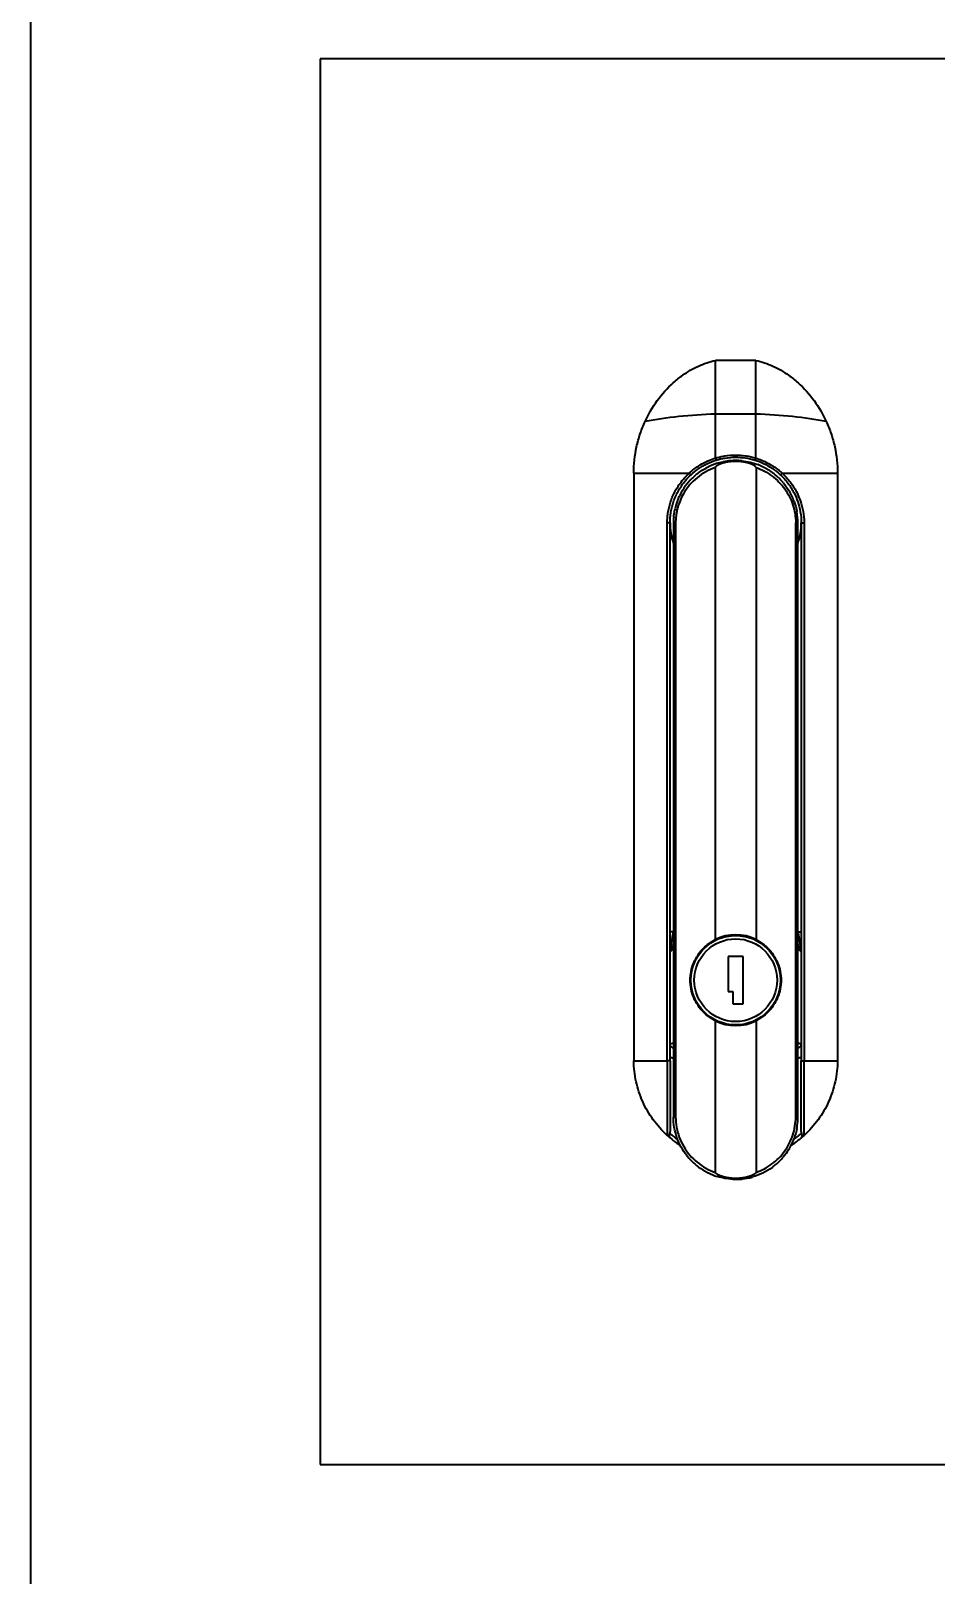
# Model space of a CAD drawing. Header units: millimetres. Extents: x 0 to 2970, y 0 to 2100.
# Drawn here: x 1453.8 to 1588.4, y 832.1 to 1061.7 of the extents above; entities that cross this region are included whole.
import ezdxf

# ---------------------------------------------------------------- set-up
doc = ezdxf.new("R2010")
doc.units = ezdxf.units.MM
doc.header["$LTSCALE"] = 5
doc.layers.add('가시적인 것(ISO)', color=3, linetype='Continuous', lineweight=40)
doc.layers.add('가시적인 좁은 것(ISO)', color=3, linetype='Continuous', lineweight=35)

msp = doc.modelspace()

# ---------------------------------------------------------------- linework, layer by layer
at = {"layer": '가시적인 것(ISO)'}
for p, q in [((1453.832438048248, 600.5233483708242), (1453.83243804825, 1240.523348370824)), ((1806.832438048247, 1057.523348370824), (1496.832438048249, 1057.523348370824)), ((1496.832438048249, 1057.523348370824), (1496.832438048249, 848.5233483708242)), ((1561.582438048248, 1012.674336254356), (1555.582438048248, 1012.674336255227)), ((1555.582438048248, 1004.691941405468), (1555.582438048248, 1012.67433625523)), ((1561.582438048248, 1004.691941405467), (1561.582438048248, 1012.67433625436)), ((1555.582438048166, 998.1433118528722), (1555.582438048166, 1004.691941405471)), ((1561.582438051332, 998.1433152516372), (1561.582438051332, 1004.691941405342)), ((1555.559449787891, 996.7562912274825), (1555.559449787883, 926.5585817530368)), ((1561.605411093556, 996.7561481021896), (1561.605426308614, 926.5585817530368)), ((1543.444966714818, 995.8880570518377), (1543.444966714818, 908.534141154237)), ((1573.719909380552, 995.8880570518374), (1573.719909381678, 908.5341411542367)), ((1548.832438048244, 908.5264347792433), (1548.832438048248, 988.5233483700154)), ((1549.332438048249, 988.5233483691644), (1549.332438048247, 900.1733483898427)), ((1567.832430179198, 900.1731042989231), (1567.832425890213, 988.5234679110877)), ((1568.332438048248, 988.5233483704509), (1568.33243804825, 908.5278299183624)), ((1557.482438048248, 924.0233483708269), (1557.482438048248, 918.8233483708268)), ((1559.682438048248, 924.0233483708269), (1557.482438048248, 924.0233483708269)), ((1559.682438048248, 917.0233483708267), (1559.682438048248, 924.0233483708269)), ((1557.482438048248, 918.8233483708268), (1558.182438048248, 918.8233483708268)), ((1558.182438048248, 918.8233483708268), (1558.182438048248, 917.0233483708267)), ((1558.182438048248, 917.0233483708267), (1559.682438048248, 917.0233483708267)), ((1555.559449787883, 914.4881149886168), (1555.559303503983, 891.9404586102106)), ((1561.605426308614, 914.4881149886269), (1561.60535679571, 891.9406257400099)), ((1548.832438048248, 908.5264347885229), (1548.832438048248, 898.0155170705139)), ((1568.332438048248, 898.0155170705139), (1568.332438048248, 908.5278299153501)), ((1496.832438048249, 848.523348370824), (1806.832438048246, 848.5233483708236))]:
    msp.add_line(p, q, dxfattribs=at)
msp.add_circle((1558.582438048248, 920.5233483708267), 6.64999999999999, dxfattribs=at)
for centre, radius, start, end in [((1558.582438048248, 920.744805756897), 10.57330449849986, 151.0266079414466, 156.6742725577161), ((1558.582438048248, 920.5233483708267), 6.750000000000002, 63.39416714695048, 116.6058328530394), ((1558.582438048247, 920.7448057568962), 10.57330449850142, 23.32572744415356, 28.97339214397069), ((1549.332438048248, 924.733409962547), 0.5000000001324341, 158.6507803798216, 180), ((1567.832438048248, 924.7334099638168), 0.5000000000000285, 0, 23.32572744446702), ((1558.582438048248, 920.5233483708267), 6.750000000000004, 243.3941671469613, 296.6058328530879), ((1549.332438048249, 910.988954899627), 0.4999999999999929, 180, 269.9999999985141), ((1567.832438048249, 910.9889548996268), 0.4999999999999974, 270, 0)]:
    msp.add_arc(centre, radius, start, end, dxfattribs=at)
for centre, major_axis, ratio, start_param, end_param in [((1548.515976547823, 898.0495922290585), (-0.02134711612767271, 0.6567116546851335), 0.4807904436752509, 4.240023721130939, 4.644857127458022), ((1568.648217840015, 898.049231081096), (0.02108860356706394, 0.655957225721162), 0.4803283147651005, 1.637650526947942, 2.042932070881708)]:
    msp.add_ellipse(centre, major_axis=major_axis, ratio=ratio, start_param=start_param, end_param=end_param, dxfattribs=at)
for points, knots in [([(1545.118917167118, 1003.588273081087), (1545.622351010709, 1004.67264493183), (1546.222688730331, 1005.712238079147), (1547.621713443384, 1007.65313357212), (1548.418256858904, 1008.551145707605), (1549.753695039302, 1009.749164781723), (1550.221441199535, 1010.123008737267), (1551.443792049876, 1010.984591357665), (1552.22254404978, 1011.434330850891), (1553.448321593637, 1011.992196855694), (1553.865016160523, 1012.158048117368), (1554.714133317947, 1012.448223053794), (1555.145800267232, 1012.572353139007), (1555.582438048248, 1012.674336255224)], [-1.437387600905739, -1.437387600905739, -1.437387600905739, -1.437387600905739, -1.077997961667577, -1.077997961667577, -0.7182910072603657, -0.7182910072603657, -0.5386419821675281, -0.5386419821675281, -0.2691977685611314, -0.2691977685611314, -0.1345178371113089, -0.1345178371113089, -9.999999995331912e-07, -9.999999995331912e-07, -9.999999995331912e-07, -9.999999995331912e-07]), ([(1561.58243804844, 1012.674336255179), (1562.019075804324, 1012.572353144826), (1562.450743143787, 1012.448222959216), (1563.299859811835, 1012.15804821504), (1563.716554712888, 1011.992196716726), (1564.942328518827, 1011.434332901899), (1565.721090724054, 1010.984586787258), (1566.943415522505, 1010.123022877548), (1567.411167754731, 1009.749176536303), (1568.746596340497, 1008.551167205819), (1569.543149634663, 1007.653150933602), (1570.942180463565, 1005.712248537653), (1571.542520742546, 1004.672654281961), (1572.045958914467, 1003.588273113202)], [-1.434519551336746, -1.434519551336746, -1.434519551336746, -1.434519551336746, -1.300269287024936, -1.300269287024936, -1.165856393095163, -1.165856393095163, -0.8969451447904239, -0.8969451447904239, -0.7176518170382559, -0.7176518170382559, -0.3586650839001489, -0.3586650839001489, -9.988974928699502e-07, -9.988974928699502e-07, -9.988974928699502e-07, -9.988974928699502e-07]), ([(1543.444966714816, 995.8880570518377), (1543.444966714811, 997.2109125270903), (1543.584305086135, 998.5353869914809), (1544.00292263383, 1000.476452840811), (1544.177357050171, 1001.115876252549), (1544.596000426965, 1002.371580298063), (1544.84027139685, 1002.98808373469), (1545.118917167111, 1003.588273081089)], [-0.7941828245044515, -0.7941828245044515, -0.7941828245044515, -0.7941828245044515, -0.3970604794083329, -0.3970604794083329, -0.1985164002258899, -0.1985164002258899, -9.999999982801544e-07, -9.999999982801544e-07, -9.999999982801544e-07, -9.999999982801544e-07]), ([(1572.045958914471, 1003.588273113204), (1572.324604686045, 1002.988083767201), (1572.568875657242, 1002.371580330842), (1572.987519037753, 1001.115876282339), (1573.161953456134, 1000.476452867132), (1573.580571008736, 998.535387006941), (1573.719909381677, 997.2109125347979), (1573.719909381678, 995.8880570518374)], [-0.7936514601316641, -0.7936514601316641, -0.7936514601316641, -0.7936514601316641, -0.595268881729732, -0.595268881729732, -0.3968576424403975, -0.3968576424403975, -9.999999970866646e-07, -9.999999970866646e-07, -9.999999970866646e-07, -9.999999970866646e-07]), ([(1551.948179932854, 995.6682150076736), (1552.302126698869, 995.9968669369728), (1552.680690171061, 996.2987642614268), (1553.07220732105, 996.5669705233793), (1553.463724473745, 996.8351767871859), (1553.867184695567, 997.0710235612157), (1554.301677297479, 997.2833476513447), (1554.736169899392, 997.4956717414736), (1555.202364602867, 997.6829236116625), (1555.689505673109, 997.8342797030226)], [2.304152425278281e-09, 2.304152425278281e-09, 2.304152425278281e-09, 2.304152425278281e-09, 0.3333333333333, 0.3333333333333, 0.3333333333333, 0.6666666666667, 0.6666666666667, 0.6666666666667, 1, 1, 1, 1]), ([(1555.582488350668, 998.1433087720433), (1555.598992231288, 998.092703907094), (1555.616325656573, 998.036163713674), (1555.631571840552, 997.9889895965928), (1555.646818024532, 997.9418154795112), (1555.660186281506, 997.9028752180966), (1555.670291549518, 997.8756122179263), (1555.680396817496, 997.8483492178519), (1555.687024590189, 997.8334612398501), (1555.689520129034, 997.834233179808)], [0, 0, 0, 0, 0.3333333333333, 0.3333333333333, 0.3333333333333, 0.6666666666667, 0.6666666666667, 0.6666666666667, 0.99999999883114, 0.99999999883114, 0.99999999883114, 0.99999999883114]), ([(1559.551938093746, 997.7224006940219), (1559.526219487609, 997.7251114188755), (1559.500487323186, 997.7277144303578), (1559.474742355288, 997.7302095636348), (1558.917926703703, 997.7841746439954), (1558.355106773796, 997.787587977763), (1557.795612790497, 997.7398230772296), (1557.443088321121, 997.7097274967266), (1557.091876846466, 997.6593423069002), (1556.744035171214, 997.5888083589272)], [0.4186191541675738, 0.4186191541675738, 0.4186191541675738, 0.4186191541675738, 0.4210526315789, 0.4210526315789, 0.4210526315789, 0.4736842105263, 0.4736842105263, 0.4736842105263, 0.5068461747201224, 0.5068461747201224, 0.5068461747201224, 0.5068461747201224]), ([(1558.583627554692, 998.2733482982663), (1559.038205820025, 998.2732928394164), (1559.510332870697, 998.2414219533725), (1559.994502947303, 998.1705538066435), (1560.478673032055, 998.0996856587226), (1560.974883222497, 997.989782474283), (1561.475370420419, 997.8342797039451)], [8.411864809733867e-09, 8.411864809733867e-09, 8.411864809733867e-09, 8.411864809733867e-09, 0.5, 0.5, 0.5, 1, 1, 1, 1]), ([(1561.475361570554, 997.8342512213222), (1561.477704093809, 997.8335254534989), (1561.484230615024, 997.8484355578104), (1561.494357615043, 997.8756874863375), (1561.504484615061, 997.9029394148647), (1561.517997162437, 997.9418354286101), (1561.533309695555, 997.9889906687495), (1561.548622228673, 998.0361459088888), (1561.565944412731, 998.0926935699321), (1561.582406290757, 998.1433101389175)], [0, 0, 0, 0, 0.3333333333333, 0.3333333333333, 0.3333333333333, 0.6666666666667, 0.6666666666667, 0.6666666666667, 1, 1, 1, 1]), ([(1561.475370420419, 997.8342797039451), (1561.895923281013, 997.703612755485), (1562.32158879909, 997.5398828916096), (1562.742542999506, 997.3412861566425), (1563.163497199923, 997.1426894216755), (1563.580034830217, 996.9099448464366), (1563.994655680024, 996.6332435801556), (1564.409276510088, 996.3565423270502), (1564.821473800627, 996.0351927646004), (1565.21669611328, 995.6682150544369)], [0, 0, 0, 0, 0.3333333333333, 0.3333333333333, 0.3333333333333, 0.6666666666667, 0.6666666666667, 0.6666666666667, 0.9999999841275742, 0.9999999841275742, 0.9999999841275742, 0.9999999841275742]), ([(1565.625255271596, 994.5200645526547), (1565.552119345959, 994.6059848684191), (1565.477484915525, 994.6904790094516), (1565.401423878067, 994.773462949995), (1565.011064440791, 995.1993520177233), (1564.583334518137, 995.5856471507452), (1564.127512690733, 995.9270398290976), (1563.671690863327, 996.2684325074506), (1563.18785662932, 996.5650197973117), (1562.684117039194, 996.8142306794373), (1562.415370817545, 996.9471852541375), (1562.14097429512, 997.0666821421196), (1561.861875353348, 997.1725052203576)], [0.2002711198969101, 0.2002711198969101, 0.2002711198969101, 0.2002711198969101, 0.2105263157895, 0.2105263157895, 0.2105263157895, 0.2631578947368, 0.2631578947368, 0.2631578947368, 0.3157894736842, 0.3157894736842, 0.3157894736842, 0.3438685412396462, 0.3438685412396462, 0.3438685412396462, 0.3438685412396462]), ([(1548.832438048248, 988.5233483708125), (1548.832438048248, 988.8016835988619), (1548.84438862615, 989.077359288018), (1548.867415455482, 989.3484762530587), (1548.890442284814, 989.6195932180992), (1548.924437880024, 989.8861501387157), (1548.969114384425, 990.1501575589562), (1549.013790888827, 990.4141649791964), (1549.069426603049, 990.6755846744966), (1549.133228233488, 990.9264575811297), (1549.197029863928, 991.1773304877631), (1549.268495512333, 991.4177930585886), (1549.350382604538, 991.6588949394898), (1549.432269696742, 991.8999968203912), (1549.524576388201, 992.1417177704617), (1549.633236120762, 992.3930104828308), (1549.741895853324, 992.6443031951998), (1549.867204047653, 992.9050451599642), (1550.011868257288, 993.171771055811), (1550.156532466922, 993.4384969516578), (1550.320495252606, 993.71124818671), (1550.50764336563, 993.9877962691564), (1550.694791478654, 994.2643443516027), (1550.905070895369, 994.5447163551829), (1551.143773801111, 994.8264249385328), (1551.382476706854, 995.1081335218827), (1551.649716055015, 995.3910808764962), (1551.948179925514, 995.6682150008583)], [0, 0, 0, 0, 0.1111111111111, 0.1111111111111, 0.1111111111111, 0.2222222222222, 0.2222222222222, 0.2222222222222, 0.3333333333333, 0.3333333333333, 0.3333333333333, 0.4444444444444, 0.4444444444444, 0.4444444444444, 0.5555555555556, 0.5555555555556, 0.5555555555556, 0.6666666666667, 0.6666666666667, 0.6666666666667, 0.7777777777778, 0.7777777777778, 0.7777777777778, 0.8888888888889, 0.8888888888889, 0.8888888888889, 1, 1, 1, 1]), ([(1553.063014976675, 995.9461820355365), (1552.612030379424, 995.6108061447079), (1552.197592755939, 995.2372969613023), (1551.835080306277, 994.8507225103782), (1551.468351458744, 994.4596517954132), (1551.15393360333, 994.0559302116801), (1550.887962399942, 993.6573082944743), (1550.641561953885, 993.2880178714651), (1550.436336599807, 992.923430721466), (1550.263430187215, 992.5676892516161)], [0.6321840693240457, 0.6321840693240457, 0.6321840693240457, 0.6321840693240457, 0.6842105263158, 0.6842105263158, 0.6842105263158, 0.7368421052632, 0.7368421052632, 0.7368421052632, 0.7856009346556895, 0.7856009346556895, 0.7856009346556895, 0.7856009346556895]), ([(1565.216696169738, 995.6682150020134), (1565.654647035894, 995.2615623322594), (1566.039074933462, 994.8297749048746), (1566.373772208677, 994.3848850294627), (1566.708469483892, 993.9399951540506), (1566.993289602365, 993.4818335588592), (1567.231580629361, 993.0238852956377), (1567.469871656356, 992.5659370324162), (1567.662747002481, 992.1087174773397), (1567.820785041973, 991.6403092020763), (1567.978823081464, 991.1719009268128), (1568.102551985628, 990.69263086415), (1568.191524418404, 990.1750018244535), (1568.280496851181, 989.657372784757), (1568.33243804827, 989.1010303205766), (1568.332438048248, 988.5233483704509)], [0, 0, 0, 0, 0.2, 0.2, 0.2, 0.4, 0.4, 0.4, 0.6, 0.6, 0.6, 0.8, 0.8, 0.8, 1, 1, 1, 1]), ([(1550.014917186558, 992.0105742450694), (1549.926381867392, 991.793080743059), (1549.849203514854, 991.5796857751669), (1549.781695898173, 991.3710558010066), (1549.665954745469, 991.0133617379491), (1549.578635453978, 990.6696652810808), (1549.512701459986, 990.3405930489496)], [0.81141503017814, 0.81141503017814, 0.81141503017814, 0.81141503017814, 0.8421052631579, 0.8421052631579, 0.8421052631579, 0.8947233693283602, 0.8947233693283602, 0.8947233693283602, 0.8947233693283602]), ([(1567.268258309331, 991.7043877904414), (1567.252302980867, 991.7479551872377), (1567.236006696177, 991.7914379444619), (1567.219369192856, 991.834831483164), (1567.013727531189, 992.3711811524909), (1566.755544142077, 992.8937351991165), (1566.450055504127, 993.3878211652768), (1566.446374847862, 993.393774121887), (1566.442687326056, 993.3997229530358), (1566.438992955706, 993.4056676388581)], [0.1010049834450455, 0.1010049834450455, 0.1010049834450455, 0.1010049834450455, 0.1052631578947, 0.1052631578947, 0.1052631578947, 0.1578947368421, 0.1578947368421, 0.1578947368421, 0.1585288643568417, 0.1585288643568417, 0.1585288643568417, 0.1585288643568417]), ([(1548.832438048248, 988.5233483708267), (1548.832438048248, 988.0348511056889), (1548.871429526277, 987.500296239714), (1549.0423065011, 986.4409849033943), (1549.174102311049, 985.9163221629697), (1549.332438048248, 985.4411413693429)], [0, 0, 0, 0, 0.1502598725792709, 0.1502598725792709, 0.3005197451585419, 0.3005197451585419, 0.300519745158571, 0.300519745158571]), ([(1567.832438048248, 985.4411413693422), (1567.990773785447, 985.9163221629691), (1568.122569595396, 986.4409849033937), (1568.293446570219, 987.5002962397133), (1568.332438048248, 988.0348511056885), (1568.332438048248, 988.5233483708266)], [0.5916388638025452, 0.5916388638025452, 0.5916388638026455, 0.5916388638026455, 0.7418987363818792, 0.7418987363818792, 0.8921586089612134, 0.8921586089612134, 0.8921586089612134, 0.8921586089612134]), ([(1555.559449787884, 914.4881149886197), (1554.89891836661, 914.818968595375), (1554.30071126319, 915.2591336098659), (1553.212401765187, 916.347443107869), (1552.693635790597, 917.1037110246319), (1552.003551568702, 918.7654633798049), (1551.832438048248, 919.6713248746981), (1551.832438048248, 920.523348370827), (1551.832438048248, 921.3753718669557), (1552.003551568702, 922.2812333618489), (1552.693635790597, 923.9429857170219), (1553.212401765187, 924.6992536337848), (1554.30071126319, 925.7875631317878), (1554.89891836661, 926.2277281462787), (1555.559449787884, 926.5585817530339)], [-0.7215183673197392, -0.7215183673197392, -0.7215183673197392, -0.7215183673197392, -0.5112140976772274, -0.5112140976772274, -0.2556070488386137, -0.2556070488386137, 0, 0, 0, 0.2556070488386135, 0.2556070488386135, 0.511214097677227, 0.511214097677227, 0.7215183673197392, 0.7215183673197392, 0.7215183673197392, 0.7215183673197392]), ([(1561.605426308612, 926.5585817530333), (1562.265957729886, 926.2277281462781), (1562.864164833305, 925.7875631317875), (1563.952474331308, 924.6992536337848), (1564.471240305898, 923.9429857170217), (1565.161324527794, 922.2812333618489), (1565.332438048248, 921.3753718669554), (1565.332438048248, 919.6713248746981), (1565.161324527794, 918.7654633798049), (1564.471240305898, 917.1037110246319), (1563.952474331308, 916.347443107869), (1562.864164833306, 915.2591336098671), (1562.265957729888, 914.8189685953774), (1561.605426308616, 914.4881149886224)], [1.323156262356342, 1.323156262356342, 1.323156262356342, 1.323156262356342, 1.533460531998731, 1.533460531998731, 1.789067580837344, 1.789067580837344, 2.044674629675958, 2.044674629675958, 2.300281678514571, 2.300281678514571, 2.555888727353185, 2.555888727353185, 2.766192996995153, 2.766192996995153, 2.766192996995153, 2.766192996995153]), ([(1548.410816420695, 897.4437740516944), (1547.638075728955, 898.1442145713382), (1546.939534849539, 898.9229115428443), (1545.713894327943, 900.6116972659306), (1545.190235236258, 901.5170051940014), (1544.337608214044, 903.4211885426812), (1544.011190198987, 904.4142367713647), (1543.678923766847, 905.942064588134), (1543.594553473249, 906.45672931914), (1543.479482001847, 907.4924537065496), (1543.448721281829, 908.0133270136495), (1543.444966714813, 908.534141154237)], [-1.252209250666382, -1.252209250666382, -1.252209250666382, -1.252209250666382, -0.9389682432159341, -0.9389682432159341, -0.6257614547906163, -0.6257614547906163, -0.3126285017986962, -0.3126285017986962, -0.1562493011690871, -0.1562493011690871, -9.999999977250429e-07, -9.999999977250429e-07, -9.999999977250429e-07, -9.999999977250429e-07]), ([(1573.719909381683, 908.5341411542367), (1573.716154061817, 908.013222582146), (1573.685381794052, 907.4922442773973), (1573.570265961999, 906.456317230174), (1573.485862909876, 905.9415517337403), (1573.15346707194, 904.4134336487268), (1572.826920786673, 903.420203660184), (1571.974136553576, 901.5160889515101), (1571.450528410846, 900.6109994233763), (1570.225062522445, 898.9226010320629), (1569.52664894719, 898.1440780053163), (1568.754059687328, 897.4437741811176)], [-1.25078985686134, -1.25078985686134, -1.25078985686134, -1.25078985686134, -1.094686859442384, -1.094686859442384, -0.9384538712427943, -0.9384538712427943, -0.6256140351313892, -0.6256140351313892, -0.3128247369885255, -0.3128247369885255, -8.76775352532412e-07, -8.76775352532412e-07, -8.76775352532412e-07, -8.76775352532412e-07]), ([(1551.319069840874, 894.4457085249347), (1550.692241521657, 895.2406058836532), (1550.189127340774, 896.1538377672304), (1549.512033834141, 898.0880879412094), (1549.332476047993, 899.1382072152327), (1549.332438048246, 900.1733484213266)], [0, 0, 0, 0, 0.307930438840013, 0.307930438840013, 0.618472800902464, 0.618472800902464, 0.618472800902464, 0.618472800902464]), ([(1567.678711212894, 898.4940664922455), (1567.678989705253, 898.4955744250296), (1567.67926782752, 898.4970824441167), (1567.679545579678, 898.4985905494325), (1567.70390925836, 898.6308775262811), (1567.725410747731, 898.7638235663843), (1567.743998560321, 898.8972962814279), (1567.802714124986, 899.318912638569), (1567.832355962444, 899.7457882347308), (1567.832406954755, 900.1731043008281)], [0.9410152221656052, 0.9410152221656052, 0.9410152221656052, 0.9410152221656052, 0.9411764705882, 0.9411764705882, 0.9411764705882, 0.9553207522403985, 0.9553207522403985, 0.9553207522403985, 1, 1, 1, 1]), ([(1548.831399210221, 897.0764557720594), (1548.829533788864, 897.0780252742132), (1548.82542923734, 897.084370030262), (1548.815057032106, 897.1041722285254), (1548.808461665327, 897.1186302635263), (1548.788142479287, 897.1703083195026), (1548.77290299897, 897.2191862273914), (1548.75313378486, 897.3338533899102), (1548.74613756354, 897.4149090072473), (1548.769376348392, 897.6003680352921), (1548.789954970076, 897.6800082808111), (1548.80685471447, 897.7599320789128)], [1.000000367650204e-06, 1.000000367650204e-06, 1.000000367650204e-06, 1.000000367650204e-06, 0.00811612258814349, 0.00811612258814349, 0.01728013769438418, 0.01728013769438418, 0.03681241786489842, 0.03681241786489842, 0.05617707312955923, 0.05617707312955923, 0.07202834380443153, 0.07202834380443153, 0.07202834380443153, 0.07202834380443153]), ([(1568.358021821177, 897.7599299998972), (1568.374907295145, 897.6800663347603), (1568.395464455516, 897.6004865764907), (1568.418721919549, 897.4151080242419), (1568.411751739284, 897.3340505456493), (1568.391996411357, 897.219309611597), (1568.376751284513, 897.1703906300551), (1568.356422725364, 897.118672467027), (1568.349823980723, 897.1042035674736), (1568.339447534018, 897.0843892226084), (1568.335341556243, 897.0780411163131), (1568.333476182544, 897.0764715507459)], [9.999999193624562e-07, 9.999999193624562e-07, 9.999999193624562e-07, 9.999999193624562e-07, 0.02448974445064991, 0.02448974445064991, 0.05442779896757393, 0.05442779896757393, 0.08463518350785852, 0.08463518350785852, 0.09880658973555469, 0.09880658973555469, 0.1113537365824286, 0.1113537365824286, 0.1113537365824286, 0.1113537365824286]), ([(1548.831399173472, 897.0764549830575), (1548.827855874343, 897.079436103613), (1548.815284683151, 897.0899995358693), (1548.78372834548, 897.1167220635336), (1548.771265194217, 897.1273017091361), (1548.736041300538, 897.1573240505918), (1548.711136261505, 897.1786567623474), (1548.643198121143, 897.2373172674667), (1548.596302730242, 897.2782051220845), (1548.499855920229, 897.3635321757785), (1548.453336567989, 897.4052322329758), (1548.410816420696, 897.4437740516944)], [-0.07078120054718016, -0.07078120054718016, -0.07078120054718016, -0.07078120054718016, -0.05546196353681867, -0.05546196353681867, -0.04764297693908592, -0.04764297693908592, -0.03547688558123747, -0.03547688558123747, -0.01721739394101299, -0.01721739394101299, -1.042248463055768e-06, -1.042248463055768e-06, -1.042248463055768e-06, -1.042248463055768e-06]), ([(1548.831399191845, 897.0764553775571), (1549.171434953799, 896.790369359527), (1549.672511068219, 896.4051294274682), (1550.196317963671, 896.0522641906259), (1550.35338167586, 895.9506351127457)], [0, 0, 0, 0, 0.1760545064537, 0.2501679999172586, 0.2501679999172586, 0.2501679999172586, 0.2501679999172586]), ([(1566.444944953229, 895.3006285753404), (1566.458826606967, 895.3230259897207), (1566.472606115502, 895.3454725310614), (1566.486283127597, 895.367967185015), (1566.548571841806, 895.470413761911), (1566.608735741504, 895.5738538038225), (1566.666766866964, 895.6782257306207), (1566.884074846267, 896.0690651694348), (1567.071501876102, 896.4729078239423), (1567.22863650351, 896.8861586976201), (1567.241795867531, 896.92076671985), (1567.254742205884, 896.9554399892752), (1567.267475492805, 896.9901777714944)], [0.8208071740852376, 0.8208071740852376, 0.8208071740852376, 0.8208071740852376, 0.8235294117647, 0.8235294117647, 0.8235294117647, 0.83592719891603, 0.83592719891603, 0.83592719891603, 0.8823529411765, 0.8823529411765, 0.8823529411765, 0.886240901789596, 0.886240901789596, 0.886240901789596, 0.886240901789596]), ([(1566.812754874256, 895.951481816998), (1566.96756533562, 896.0516820544033), (1567.120546688027, 896.1547067718467), (1567.271594562163, 896.2604870678095), (1567.52670127289, 896.4391407795373), (1567.776295426468, 896.6256556333501), (1568.019886391462, 896.8197072504015), (1568.125556513927, 896.9038871301391), (1568.23009692926, 896.9894853203023), (1568.333472310721, 897.0764682928777)], [0.7500320469863253, 0.7500320469863253, 0.7500320469863253, 0.7500320469863253, 0.8230886417004, 0.8230886417004, 0.8230886417004, 0.9464748706104692, 0.9464748706104692, 0.9464748706104692, 1, 1, 1, 1]), ([(1568.333476957372, 897.076454911646), (1568.337020286047, 897.0794360552575), (1568.349591355133, 897.0899993865291), (1568.381147523369, 897.1167217710425), (1568.393610764736, 897.1273014937266), (1568.428834904761, 897.1573240499137), (1568.45374012359, 897.1786569213331), (1568.521678498745, 897.2373176573166), (1568.568573905174, 897.2782055529823), (1568.665020449969, 897.36353245904), (1568.711539616223, 897.4052324004468), (1568.754059687328, 897.4437741811178)], [1.834129126082184e-06, 1.834129126082184e-06, 1.834129126082184e-06, 1.834129126082184e-06, 0.01541540098974618, 0.01541540098974618, 0.02328266035397151, 0.02328266035397151, 0.03552384112140003, 0.03552384112140003, 0.05389590942928998, 0.05389590942928998, 0.07121831083251146, 0.07121831083251146, 0.07121831083251146, 0.07121831083251146]), ([(1551.319100969519, 894.4457363946204), (1551.448995272809, 894.2809971241318), (1551.584225468816, 894.1209865911428), (1551.724333450068, 893.9661834377283), (1551.747290018402, 893.9408190784818), (1551.770376967396, 893.9155936796751), (1551.793592812712, 893.8905082194357), (1552.156414345914, 893.4984679977189), (1552.550668519262, 893.1406182672555), (1552.970630790028, 892.8201094519471), (1553.004282240018, 892.7944271773229), (1553.038098577517, 892.7689849551869), (1553.072078128052, 892.743783541723), (1553.489289576124, 892.4343527800166), (1553.930990114372, 892.1611027904953), (1554.393963484854, 891.9259734288397), (1554.439152202022, 891.9030235252402), (1554.484543651218, 891.8804385305303), (1554.530132438824, 891.8582224399162), (1554.951819214067, 891.6527282361544), (1555.390390323059, 891.4788196692724), (1555.840508889949, 891.3390863469781)], [0.2137036459895646, 0.2137036459895646, 0.2137036459895646, 0.2137036459895646, 0.2352941176471, 0.2352941176471, 0.2352941176471, 0.2388316972592823, 0.2388316972592823, 0.2388316972592823, 0.2941176470588, 0.2941176470588, 0.2941176470588, 0.2985476935280371, 0.2985476935280371, 0.2985476935280371, 0.3529411764706, 0.3529411764706, 0.3529411764706, 0.3582502760283286, 0.3582502760283286, 0.3582502760283286, 0.407358339425052, 0.407358339425052, 0.407358339425052, 0.407358339425052]), ([(1564.004394995251, 892.6790532417868), (1564.060848135774, 892.719888212792), (1564.116818058483, 892.7613457988718), (1564.172283488898, 892.8034115160835), (1564.256632201244, 892.8673826969474), (1564.339823385626, 892.932757102335), (1564.421796164166, 892.9994793453965), (1564.794490755643, 893.3028363812703), (1565.141903591933, 893.6341254093634), (1565.459650329033, 893.98736489612), (1565.521872418039, 894.0565372784581), (1565.58296091196, 894.126548838233), (1565.642896234192, 894.1973604153917)], [0.6989085306287279, 0.6989085306287279, 0.6989085306287279, 0.6989085306287279, 0.7058823529412, 0.7058823529412, 0.7058823529412, 0.7164877503534488, 0.7164877503534488, 0.7164877503534488, 0.7647058823529, 0.7647058823529, 0.7647058823529, 0.7741480970184376, 0.7741480970184376, 0.7741480970184376, 0.7741480970184376]), ([(1558.154392360266, 890.9332679501125), (1558.546439323182, 890.9151244040942), (1558.940812060138, 890.9218860776504), (1559.334820400043, 890.9540096600736), (1559.412209364348, 890.9603191985319), (1559.489583483856, 890.9676096688719), (1559.566917794805, 890.9758867848043), (1560.060759354378, 891.0287428042178), (1560.55304559796, 891.1217979545357), (1561.03740304237, 891.2550879300991), (1561.058363446965, 891.2608560087122), (1561.079309086304, 891.2666995628701), (1561.100239246832, 891.2726185674974)], [0.4888627947371822, 0.4888627947371822, 0.4888627947371822, 0.4888627947371822, 0.5294117647059, 0.5294117647059, 0.5294117647059, 0.5373761717289924, 0.5373761717289924, 0.5373761717289924, 0.5882352941176, 0.5882352941176, 0.5882352941176, 0.5904362054381471, 0.5904362054381471, 0.5904362054381471, 0.5904362054381471])]:
    msp.add_open_spline(points, degree=3, knots=knots, dxfattribs=at)
for points in [[(1553.063015039847, 995.9461817471629), (1553.540778930486, 996.3014463507158), (1554.056256646943, 996.6124521993755), (1554.595955338366, 996.8702300075462)], [(1556.114198068344, 997.4379594755972), (1555.595286184209, 997.2942846515616), (1555.086962738272, 997.1047357610809), (1554.595954742019, 996.8702309981445)], [(1561.605411093556, 996.7561481037435), (1561.60541109329, 996.7722342265236), (1561.594742134076, 996.8027047507825), (1561.565071924429, 996.8449199761545), (1561.528936953001, 996.8831455139755), (1561.486811463468, 996.9204984614745), (1561.439111441002, 996.9575075290296), (1561.385377864185, 996.9949641968725), (1561.325107555619, 997.0332300704225), (1561.257922665433, 997.0724181408946), (1561.183725293421, 997.1123820069475), (1561.103149731623, 997.1525945568715), (1561.01640424441, 997.1928226737886), (1560.921464210839, 997.2337325878465), (1560.81865017913, 997.2748165099736), (1560.707688290235, 997.3158394750195), (1560.588468937203, 997.3564642925915), (1560.460850187901, 997.3963485192105), (1560.324719410839, 997.4351150825476), (1560.179987918567, 997.4723572340836), (1560.026605373193, 997.5076348591916), (1559.86457125715, 997.5404748119486), (1559.693946235847, 997.5703690406075), (1559.514877643646, 997.5968038755465), (1559.327588747418, 997.6192606876705), (1559.131582121136, 997.6372470406135), (1558.928861250943, 997.6500464313565), (1558.721112201694, 997.6571483073495), (1558.510170078514, 997.6581777684554), (1558.29787234327, 997.6529223796374), (1558.086075842149, 997.6413255754854), (1557.876628513778, 997.6235071424576), (1557.671347889046, 997.5997973952236), (1557.472009307615, 997.5706781600925), (1557.280326561818, 997.5367852219235), (1557.097959612852, 997.4989062434666), (1556.926431484703, 997.4579558301306), (1556.767392824543, 997.4150430714465), (1556.621576684786, 997.3711830683656), (1556.488075322262, 997.3268872868026), (1556.366333505503, 997.2826672207965), (1556.255654975412, 997.2389289432815), (1556.155188354048, 997.1959125819055), (1556.064670007764, 997.1540595719865), (1555.981550381002, 997.1125966152856), (1555.905777783957, 997.0717223430045), (1555.837894749579, 997.0320095138404), (1555.777569550736, 996.9935615975314), (1555.724200356031, 996.9562009992454), (1555.67707270595, 996.9194869531666), (1555.635559916032, 996.8825398869525), (1555.599883569182, 996.8447431723096), (1555.570501634748, 996.8028016398886), (1555.559449455166, 996.7721661511465), (1555.559448427273, 996.7562912274825)], [(1555.689509850505, 997.8342662580316), (1556.108605151918, 997.9644821734964), (1557.013314605706, 998.1836541124476), (1558.043005887941, 998.2734051828535), (1558.583627531749, 998.2733482982695)], [(1556.114200696261, 997.4379500681844), (1556.322081206604, 997.4955201049082), (1556.532302502124, 997.5458807077777), (1556.744040097477, 997.5888017560923)], [(1559.551936491645, 997.7223842558803), (1560.340781833881, 997.639312189823), (1561.124268046859, 997.4522016066221), (1561.861867567839, 997.1724915548828)], [(1565.625279641914, 994.5200868625584), (1565.92320038078, 994.1702030860697), (1566.195881495257, 993.7968407533946), (1566.438986277603, 993.4056635187021)], [(1550.014944317095, 992.0105267705152), (1550.091680392555, 992.199055059257), (1550.174607232803, 992.3849719568342), (1550.263432621045, 992.5676836702756)], [(1549.373228315892, 989.3910767626033), (1549.40325665538, 989.7098038917455), (1549.449917941499, 990.0272452579419), (1549.512701361445, 990.3405930686662)], [(1567.268247090801, 991.7043827829951), (1567.447898755324, 991.2139274505822), (1567.586731808511, 990.7048987494882), (1567.681228421588, 990.188836687663)], [(1567.832438047476, 988.523467911989), (1567.832430893145, 989.0770643518954), (1567.782564735819, 989.6354166416259), (1567.681263638518, 990.1888431353159)], [(1549.373228126292, 989.391076782203), (1549.344784308612, 989.0892000744303), (1549.332438048182, 988.798878363304), (1549.332438048248, 988.5233483686105)], [(1548.873303707478, 924.9313888872495), (1548.87102728465, 924.9261096231909), (1548.868841608232, 924.9207903072827), (1548.866748630385, 924.9154356929852)], [(1548.873303709383, 924.9313888987697), (1548.87330370828, 924.9313888914701), (1548.873303707618, 924.9313888874573), (1548.873303707396, 924.9313888867316)], [(1567.678711207949, 898.4940664940581), (1567.584138595932, 897.9819973421339), (1567.445902258055, 897.476947660092), (1567.267475385325, 896.9901778482564)], [(1551.002967832542, 895.5531106262237), (1551.0030292862, 895.5530751096333), (1551.003090740107, 895.553039593475), (1551.003152194264, 895.5530040777484)], [(1566.157398370782, 895.5505065144498), (1566.157419729219, 895.5505188490079), (1566.157441087624, 895.5505311836182), (1566.157462446, 895.550543518281)], [(1566.444945484825, 895.3006287115322), (1566.205111920279, 894.913660401118), (1565.93636400911, 894.5440829264616), (1565.642896246951, 894.1973604157653)], [(1561.605356795709, 891.940625739557), (1561.605356815584, 891.924364116697), (1561.594584704541, 891.894019548247), (1561.565412488905, 891.852322765937), (1561.529944324927, 891.814610225277), (1561.488375594765, 891.7775350784669), (1561.440769021043, 891.740413846577), (1561.386375700278, 891.7023702257669), (1561.32453889963, 891.663065241297), (1561.254738086757, 891.6224262287969), (1561.177581530918, 891.581059215857), (1561.092341383465, 891.538817067387), (1560.997681237356, 891.4954475951071), (1560.894183129267, 891.4516562275869), (1560.782171705211, 891.4079535389069), (1560.662071512723, 891.3648584660469), (1560.534308808725, 891.3228487728469), (1560.399338554314, 891.282377517687), (1560.257639854683, 891.2438703516169), (1560.109720772283, 891.2077266457269), (1559.956120674718, 891.1743182695169), (1559.797412441027, 891.1439883545169), (1559.634203884642, 891.117047672117), (1559.467136393434, 891.093776763897), (1559.296888942667, 891.074399011497), (1559.124167042795, 891.0590829047869), (1558.949716603915, 891.0479563697969), (1558.774239545176, 891.041100203547), (1558.598684792377, 891.0385500317069), (1558.423130246413, 891.0402859080771), (1558.247080473265, 891.046351261467), (1558.071681738973, 891.056747675427), (1557.897643677527, 891.0714213137169), (1557.725775678746, 891.090272659927), (1557.556830853487, 891.113131161277), (1557.391539547187, 891.1397675580769), (1557.230597326485, 891.169913708877), (1557.074664963222, 891.203261689747), (1556.924367076748, 891.239467783917), (1556.780292931022, 891.2781547080369), (1556.642998394396, 891.318913468277), (1556.513008177246, 891.3613046018069), (1556.390820533376, 891.4048572063671), (1556.276903121899, 891.4490714253569), (1556.171718525433, 891.493402544627), (1556.075631291279, 891.5373076461871), (1555.989241916896, 891.580047005107), (1555.911314497176, 891.621784179757), (1555.840932436454, 891.6627359145571), (1555.77873510684, 891.7022613473171), (1555.724150125903, 891.740442671977), (1555.676473255258, 891.7776275288869), (1555.634912502539, 891.8147227818869), (1555.59946714037, 891.852391662227), (1555.570376817026, 891.8941691829069), (1555.559302252373, 891.924664409747), (1555.559303503983, 891.940458609797)], [(1558.154389555613, 890.9332771341225), (1557.371021487037, 890.9694990238007), (1556.586229860345, 891.1075918493373), (1555.840508920467, 891.3390858816415)], [(1564.004399077605, 892.6790463052656), (1563.136785217182, 892.0513795574033), (1562.139974763063, 891.5666534179406), (1561.100239241506, 891.2726185604002)]]:
    msp.add_open_spline(points, degree=3, dxfattribs=at)
at = {"layer": '가시적인 좁은 것(ISO)'}
for p, q in [((1561.582438049019, 1004.691941405435), (1555.582438048248, 1004.691941405467)), ((1543.444966714815, 995.8880570518377), (1551.661293095137, 995.8880570518377)), ((1565.503582949674, 995.8880570518374), (1573.719909380553, 995.8880570518374)), ((1548.410816426608, 908.5264333991869), (1548.41081642663, 988.5233483693588)), ((1548.832438048248, 988.5233483676243), (1548.410816426628, 988.5233483675257)), ((1549.33243804825, 988.523348370827), (1549.657260106823, 988.523348370827)), ((1549.657260106823, 988.5233483703802), (1549.657260106822, 900.1733483946701)), ((1567.507671501972, 900.1738103901087), (1567.509185959147, 988.5231231929813)), ((1568.332438048248, 988.5233483708266), (1568.754059669868, 988.5233483708266)), ((1568.754059669868, 988.5233483707547), (1568.754059669874, 908.5264334098758)), ((1549.332438047983, 927.7002983357768), (1548.832438048248, 927.7002983357768)), ((1567.83243804745, 927.7002983461128), (1568.332438048248, 927.7002983475269)), ((1548.410816426628, 908.5264333991868), (1548.410816426628, 897.4437740518497)), ((1548.832438048248, 908.5264333990968), (1548.410816426608, 908.5264333990968)), ((1568.754059669868, 897.4437741816434), (1568.754059669868, 908.5264334098758)), ((1549.332438048246, 900.1733484213265), (1549.657260106822, 900.1733484185969))]:
    msp.add_line(p, q, dxfattribs=at)
msp.add_circle((1558.582438048248, 920.5233483708267), 6.149999999999991, dxfattribs=at)
for centre, radius, start, end in [((1549.332438048249, 910.9889548996266), 1.999999999999627, 255.5224878140124, 269.9999999981629), ((1567.832438048249, 910.988954899627), 2.00000000000015, 270, 284.4775121859258)]:
    msp.add_arc(centre, radius, start, end, dxfattribs=at)
for centre, major_axis, ratio, start_param, end_param in [((1558.582438048248, 997.3376570577506), (-25.08999999999994, 1.656660919557851e-13), 0.2952342170900001, 4.832245290627091, 5.278802404500697), ((1558.582438048248, 997.3376570577507), (-25.08999999999989, -6.28663787693995e-13), 0.2952342170899971, 4.145975557727404, 4.59253267011103), ((1558.583664428337, 998.5733481182466), (-3.685012769892763e-05, -0.29999981998138), 1.122011495460893e-05, 4.62129794235932, 6.283186674854135), ((1551.744048922045, 995.8880570655825), (0.2041310186926528, -0.219842050589738), 0.2058046660376913, 4.523568648593153, 6.283185307535094), ((1565.420827071989, 995.8880571607305), (-0.2041310156339348, -0.2198420534299964), 0.2058046656926046, 0, 1.759616615974004), ((1549.832536527379, 911.4890016200789), (1.000098479214515, 0.5000467406435927), 1e-05, 2.094434176647278, 3.141545152137273), ((1567.332401815119, 911.4889735252982), (1.000036233129939, -0.5000186256710745), 1e-05, 5.235592318828225, 6.282510684016851), ((1558.582447274153, 908.5965952178782), (-25.08995601477425, -0.004986498234621823), 0.00297093343846696, 0.9231277268638642, 1.153372285284907), ((1568.632438048248, 908.5278302054368), (-0.299999999999999, -1.231840015191929e-15), 0.005093267969481969, 6.283183340402841, 8.271403906651473), ((1558.582428822338, 908.5965952152368), (-25.08995601478265, 0.004986496779998008), 0.00297093335032582, 1.988220374507586, 2.218464935275421)]:
    msp.add_ellipse(centre, major_axis=major_axis, ratio=ratio, start_param=start_param, end_param=end_param, dxfattribs=at)
for points, knots in [([(1555.559446586356, 996.7562912274825), (1555.059853917924, 996.5799693216146), (1554.586755048147, 996.3649990101121), (1554.13256343461, 996.1082303422617), (1553.678371821073, 995.8514616744113), (1553.243169219906, 995.5528946502129), (1552.847582123979, 995.2279808354673), (1552.451995028053, 994.9030670207217), (1552.095946774263, 994.5518064154285), (1551.785498243742, 994.1942988138891), (1551.475049713221, 993.8367912123497), (1551.210162367885, 993.4730366145639), (1550.985300263807, 993.1156541312829), (1550.760438159729, 992.7582716480017), (1550.575602729043, 992.4072612792255), (1550.421572160395, 992.0661395773493), (1550.267541591746, 991.7250178754734), (1550.144333102872, 991.3937848404976), (1550.04512296232, 991.0747641247667), (1549.945912821768, 990.7557434090359), (1549.87071053954, 990.4489350125504), (1549.813715475075, 990.154511876969), (1549.75672041061, 989.8600887413877), (1549.717939277676, 989.5780508667109), (1549.693073754379, 989.3064143126778), (1549.668208231082, 989.0347777586449), (1549.657261961177, 988.7735425252558), (1549.657260106823, 988.5233483703805)], [0, 0, 0, 0, 0.1111111111111, 0.1111111111111, 0.1111111111111, 0.2222222222222, 0.2222222222222, 0.2222222222222, 0.3333333333333, 0.3333333333333, 0.3333333333333, 0.4444444444444, 0.4444444444444, 0.4444444444444, 0.5555555555556, 0.5555555555556, 0.5555555555556, 0.6666666666667, 0.6666666666667, 0.6666666666667, 0.7777777777778, 0.7777777777778, 0.7777777777778, 0.8888888888889, 0.8888888888889, 0.8888888888889, 1, 1, 1, 1]), ([(1551.661293094432, 995.8880570571741), (1552.034102992913, 996.2334949432836), (1552.429435935389, 996.5466589220445), (1552.838623124098, 996.8269684667765), (1552.907005075007, 996.8738128305691), (1552.975784325547, 996.9197146207491), (1553.045034415373, 996.9647154259318), (1553.390166327627, 997.1889925927126), (1553.746771459361, 997.3914013300528), (1554.125678953296, 997.5741007157106), (1554.275444183283, 997.6463136329778), (1554.428673215633, 997.7154873204303), (1554.585238172413, 997.7814450144599), (1554.904258662794, 997.915841985062), (1555.237118183912, 998.0368928693097), (1555.582474234258, 998.143304422487)], [1.761532257889761e-09, 1.761532257889761e-09, 1.761532257889761e-09, 1.761532257889761e-09, 0.3333333333333, 0.3333333333333, 0.3333333333333, 0.3890388494022451, 0.3890388494022451, 0.3890388494022451, 0.6666666666667, 0.6666666666667, 0.6666666666667, 0.7764005583656228, 0.7764005583656228, 0.7764005583656228, 0.9999969535046366, 0.9999969535046366, 0.9999969535046366, 0.9999969535046366]), ([(1555.582480962981, 998.1433096299598), (1555.93592087112, 998.2549782695761), (1556.30790885096, 998.3483085248255), (1556.701144384129, 998.4222201829944), (1556.794751129537, 998.439814294374), (1556.889566750635, 998.4562968188092), (1556.985625080914, 998.4716370970101), (1557.485217884675, 998.5514208343975), (1558.01842549, 998.600688149244), (1558.583664380224, 998.6006376454118)], [0, 0, 0, 0, 0.4038633767779582, 0.4038633767779582, 0.4038633767779582, 0.5, 0.5, 0.5, 1, 1, 1, 1]), ([(1558.583664403984, 998.6006376454081), (1559.059360297854, 998.6005667653112), (1559.546621431501, 998.5653558656154), (1560.046852699855, 998.4922774209997), (1560.087972185157, 998.4862703034535), (1560.129175353627, 998.4800061676395), (1560.170461385135, 998.4734763246202), (1560.631430903512, 998.4005688912408), (1561.103200772025, 998.2947029242268), (1561.582407086606, 998.14331175983)], [8.32483660138227e-09, 8.32483660138227e-09, 8.32483660138227e-09, 8.32483660138227e-09, 0.5, 0.5, 0.5, 0.5411004741393446, 0.5411004741393446, 0.5411004741393446, 0.9999981951616446, 0.9999981951616446, 0.9999981951616446, 0.9999981951616446]), ([(1561.582406290757, 998.1433101389175), (1561.864367386925, 998.0564386767046), (1562.146050045581, 997.9578407654316), (1562.426722574087, 997.845065864362), (1562.589041192783, 997.7798458506234), (1562.751006112511, 997.7098800267058), (1562.912389527228, 997.6347076834312), (1563.272096318499, 997.4671563744008), (1563.629023795253, 997.2736487584465), (1563.984069527157, 997.0510265756321), (1564.063755454132, 997.001061589692), (1564.143339170566, 996.9496202907803), (1564.2228179918, 996.8966603887294), (1564.656419754792, 996.607734275573), (1565.087218279552, 996.2738452379588), (1565.503582957956, 995.8880570980426)], [0, 0, 0, 0, 0.2111949868363683, 0.2111949868363683, 0.2111949868363683, 0.3333333333333, 0.3333333333333, 0.3333333333333, 0.6055669627095507, 0.6055669627095507, 0.6055669627095507, 0.6666666666667, 0.6666666666667, 0.6666666666667, 0.9999999867019329, 0.9999999867019329, 0.9999999867019329, 0.9999999867019329]), ([(1561.605411264137, 996.7561481037435), (1562.036042183445, 996.6001143584075), (1562.451589902924, 996.4200589735865), (1562.851514309332, 996.207478435079), (1563.25143871574, 995.9948978965715), (1563.635727345016, 995.7497922043775), (1563.998561444427, 995.4780714098647), (1564.361395543838, 995.2063506153518), (1564.70278392509, 994.9080147185201), (1565.018550797749, 994.5854356341817), (1565.334317670408, 994.2628565498431), (1565.624469596191, 993.9160342779978), (1565.885815307248, 993.5497400930609), (1566.147161018304, 993.1834459081239), (1566.379709474111, 992.7976798100951), (1566.581942117833, 992.3974123296308), (1566.784174761556, 991.9971448491661), (1566.95609078165, 991.5823759862658), (1567.093884608645, 991.1565367153873), (1567.23167843564, 990.7306974445088), (1567.335361921605, 990.2937877656522), (1567.403792422651, 989.8539753428768), (1567.472222923698, 989.4141629201014), (1567.505403793203, 988.9714477534072), (1567.509182431118, 988.5231231932853)], [0, 0, 0, 0, 0.125, 0.125, 0.125, 0.25, 0.25, 0.25, 0.375, 0.375, 0.375, 0.5, 0.5, 0.5, 0.625, 0.625, 0.625, 0.75, 0.75, 0.75, 0.875, 0.875, 0.875, 1, 1, 1, 1]), ([(1548.410816426628, 988.523348370825), (1548.410817687564, 988.8108825648866), (1548.423344214203, 989.0945707601562), (1548.447306370418, 989.3738648033623), (1548.471268526632, 989.6531588465684), (1548.50666601745, 989.9280587377123), (1548.553403091169, 990.2002132260936), (1548.600140164887, 990.4723677144748), (1548.658220251384, 990.7417768000895), (1548.724613755545, 991.0003994031377), (1548.791007259705, 991.2590220061859), (1548.865707231628, 991.5068581266843), (1548.951158585802, 991.7553732952323), (1549.036609939975, 992.0038884637804), (1549.13280263754, 992.2530826803941), (1549.246243605031, 992.5120770096672), (1549.359684572523, 992.77107133894), (1549.490375941683, 993.0398657808793), (1549.641249025217, 993.3147994440958), (1549.792122108751, 993.5897331073123), (1549.963170106925, 993.8708059918288), (1550.158463054396, 994.1559331318464), (1550.353756001868, 994.4410602718641), (1550.573285320919, 994.7302416674107), (1550.822101843053, 995.0203657384811), (1551.070918365187, 995.3104898095518), (1551.349013852998, 995.60155655626), (1551.661293088521, 995.8880570516976)], [0, 0, 0, 0, 0.1111111111111, 0.1111111111111, 0.1111111111111, 0.2222222222222, 0.2222222222222, 0.2222222222222, 0.3333333333333, 0.3333333333333, 0.3333333333333, 0.4444444444444, 0.4444444444444, 0.4444444444444, 0.5555555555556, 0.5555555555556, 0.5555555555556, 0.6666666666667, 0.6666666666667, 0.6666666666667, 0.7777777777778, 0.7777777777778, 0.7777777777778, 0.8888888888889, 0.8888888888889, 0.8888888888889, 1, 1, 1, 1]), ([(1565.503583007788, 995.8880570518705), (1565.963811762585, 995.4658019047995), (1566.362498769761, 995.0230872417399), (1566.710694726123, 994.5652399496769), (1567.058890682484, 994.1073926576138), (1567.356522495106, 993.6344127312052), (1567.605597602987, 993.1623633660498), (1567.854672710867, 992.6903140008944), (1568.055213485196, 992.2191951955625), (1568.220281120763, 991.7362156827918), (1568.385348756329, 991.2532361700212), (1568.514874444044, 990.758395947935), (1568.607052485402, 990.2258219320655), (1568.69923052676, 989.6932479161961), (1568.754046280751, 989.1229401063928), (1568.754059669868, 988.5233483707548)], [0, 0, 0, 0, 0.2, 0.2, 0.2, 0.4, 0.4, 0.4, 0.6, 0.6, 0.6, 0.8, 0.8, 0.8, 1, 1, 1, 1]), ([(1567.50919225217, 988.5231231926044), (1567.572209354003, 988.5231716714388), (1567.629098192934, 988.523212236835), (1567.677496636389, 988.5232707322207), (1567.725895083476, 988.5233292276108), (1567.765421209196, 988.5234056549361), (1567.791985063676, 988.5234267120577), (1567.818548918156, 988.5234477691793), (1567.83237546087, 988.5234134715789), (1567.832389691876, 988.523467909292)], [2.501692601273183e-08, 2.501692601273183e-08, 2.501692601273183e-08, 2.501692601273183e-08, 0.3333333333333, 0.3333333333333, 0.3333333333333, 0.6666666666667, 0.6666666666667, 0.6666666666667, 1, 1, 1, 1]), ([(1548.873303707396, 924.9313888867316), (1548.873303312764, 924.9313875926944), (1548.874704276616, 924.9418383977536), (1548.877886000384, 924.9637427027993), (1548.881069567601, 924.9856596989206), (1548.88577821341, 925.0191551589534), (1548.891795595193, 925.0613627915521), (1548.897812976976, 925.1035704241511), (1548.90523052224, 925.1544489345672), (1548.913728633398, 925.2120477175101), (1548.922226744555, 925.269646500453), (1548.931809507428, 925.3339642232145), (1548.942370637629, 925.4037387041163), (1548.95293176783, 925.4735131850182), (1548.964494336632, 925.5487329987945), (1548.97703194003, 925.629042040521), (1548.989569543428, 925.7093510822472), (1549.003093678542, 925.7947437099581), (1549.017722570567, 925.8856263324225), (1549.032351462591, 925.9765089548868), (1549.048088371696, 926.072879819789), (1549.065043436827, 926.175091723542), (1549.081998501957, 926.2773036272948), (1549.100174976779, 926.385354704346), (1549.119646034438, 926.499431633707), (1549.139117092097, 926.6135085630677), (1549.159888084051, 926.7336080268793), (1549.182033360077, 926.8600482143571), (1549.204178636103, 926.9864884018349), (1549.227707139354, 927.1192635034762), (1549.252759666483, 927.2592133556577), (1549.277812192821, 927.3991632034164), (1549.304392577514, 927.5462852161121), (1549.332438045589, 927.7002983381752)], [5.264107010439745e-05, 5.264107010439745e-05, 5.264107010439745e-05, 5.264107010439745e-05, 0.09090909090909, 0.09090909090909, 0.09090909090909, 0.1818181818182, 0.1818181818182, 0.1818181818182, 0.2727272727273, 0.2727272727273, 0.2727272727273, 0.3636363636364, 0.3636363636364, 0.3636363636364, 0.4545454545455, 0.4545454545455, 0.4545454545455, 0.5454545454545, 0.5454545454545, 0.5454545454545, 0.6363636363636, 0.6363636363636, 0.6363636363636, 0.7272727272727, 0.7272727272727, 0.7272727272727, 0.8181818181818, 0.8181818181818, 0.8181818181818, 0.9090909090909, 0.9090909090909, 0.9090909090909, 0.9999999971270308, 0.9999999971270308, 0.9999999971270308, 0.9999999971270308]), ([(1567.832438048246, 927.7002983424168), (1567.8518208677, 927.5938372344567), (1567.870391860931, 927.491293256233), (1567.888087874008, 927.3930270967984), (1567.905783887086, 927.294760937364), (1567.922604141426, 927.2007719818946), (1567.938740267263, 927.1099616075952), (1567.9548763931, 927.0191512332959), (1567.970334616502, 926.9315236550641), (1567.985069747081, 926.8473298044871), (1567.999804877661, 926.76313595391), (1568.013818047128, 926.6823766338701), (1568.027026008371, 926.6056357964103), (1568.040233969615, 926.5288949589508), (1568.052634509993, 926.4561712339479), (1568.064265859016, 926.3873946893858), (1568.075897208039, 926.3186181448237), (1568.08675851125, 926.2537882546178), (1568.096948614241, 926.1924601343158), (1568.107138717232, 926.1311320140136), (1568.116658429474, 926.0733061211233), (1568.12559445608, 926.0185834254173), (1568.134530482687, 925.9638607297114), (1568.142883602935, 925.912241665951), (1568.150723010678, 925.8634185791275), (1568.158562418421, 925.8145954923041), (1568.165888227011, 925.768568445683), (1568.172768422984, 925.7250198354889), (1568.179648618957, 925.6814712252947), (1568.186083314256, 925.6404011077645), (1568.192133489126, 925.6015113437987), (1568.198183663995, 925.5626215798331), (1568.203849864094, 925.5259124447107), (1568.209173775217, 925.491191073461), (1568.214497686339, 925.4564697022113), (1568.219479695877, 925.4237362862241), (1568.224149270303, 925.3928654202329), (1568.228818844728, 925.3619945542415), (1568.233176719825, 925.3329865907998), (1568.237235949262, 925.3058108409028), (1568.241295178698, 925.2786350910058), (1568.24505642723, 925.2532918739901), (1568.248528457229, 925.2297875409643), (1568.252000487229, 925.2062832079386), (1568.255179795562, 925.1846161483195), (1568.25813836081, 925.1643943218078), (1568.261096926059, 925.144172495296), (1568.263829359441, 925.1253934236086), (1568.266433001373, 925.1074088946925), (1568.269036643305, 925.0894243657768), (1568.271517042969, 925.0722368748329), (1568.273850091375, 925.0560083151536), (1568.27618313978, 925.0397797554742), (1568.278366404584, 925.0245090573663), (1568.280379291152, 925.0103963514167), (1568.28239217772, 924.9962836454671), (1568.2842291163, 924.9833264935385), (1568.285851032671, 924.9719077295357), (1568.287472949041, 924.9604889655327), (1568.288870289173, 924.9506044054607), (1568.28988924102, 924.9433269251315), (1568.290908192866, 924.9360494448022), (1568.291572258971, 924.9313891964293), (1568.291572387004, 924.931388899507)], [0, 0, 0, 0, 0.04761904761905, 0.04761904761905, 0.04761904761905, 0.0952380952381, 0.0952380952381, 0.0952380952381, 0.1428571428571, 0.1428571428571, 0.1428571428571, 0.1904761904762, 0.1904761904762, 0.1904761904762, 0.2380952380952, 0.2380952380952, 0.2380952380952, 0.2857142857143, 0.2857142857143, 0.2857142857143, 0.3333333333333, 0.3333333333333, 0.3333333333333, 0.3809523809524, 0.3809523809524, 0.3809523809524, 0.4285714285714, 0.4285714285714, 0.4285714285714, 0.4761904761905, 0.4761904761905, 0.4761904761905, 0.5238095238095, 0.5238095238095, 0.5238095238095, 0.5714285714286, 0.5714285714286, 0.5714285714286, 0.6190476190476, 0.6190476190476, 0.6190476190476, 0.6666666666667, 0.6666666666667, 0.6666666666667, 0.7142857142857, 0.7142857142857, 0.7142857142857, 0.7619047619048, 0.7619047619048, 0.7619047619048, 0.8095238095238, 0.8095238095238, 0.8095238095238, 0.8571428571429, 0.8571428571429, 0.8571428571429, 0.9047619047619, 0.9047619047619, 0.9047619047619, 0.952380952381, 0.952380952381, 0.952380952381, 1, 1, 1, 1]), ([(1549.332438231472, 925.2693449755288), (1549.309340717975, 925.2463728326978), (1549.287282892105, 925.224215194474), (1549.266206426086, 925.2028620281686), (1549.23843915017, 925.1747302123337), (1549.212375623609, 925.1479947065203), (1549.187894378918, 925.1226279227769), (1549.163413134228, 925.0972611390334), (1549.14051330012, 925.0732630773601), (1549.119043543143, 925.0505581087585), (1549.097573786166, 925.0278531401569), (1549.077531892471, 925.0064412646269), (1549.058723168593, 924.9861813916702), (1549.039914444714, 924.9659215187137), (1549.022338089854, 924.9468136483304), (1549.00583441958, 924.9287416578802), (1548.989330749307, 924.9106696674303), (1548.973901521399, 924.8936335569135), (1548.959500090029, 924.8776257018669), (1548.945098658658, 924.8616178468202), (1548.93172580957, 924.8466382472436), (1548.91941699365, 924.832783722832), (1548.907108177731, 924.8189291984202), (1548.89586628095, 924.8061997491735), (1548.885826665069, 924.7947566982702), (1548.875787049188, 924.783313647367), (1548.866914280655, 924.7731569948069), (1548.859226734836, 924.764328484662), (1548.851539189016, 924.755499974517), (1548.845018506709, 924.7479996067868), (1548.840224371282, 924.7424718816468), (1548.835430235855, 924.736944156507), (1548.832438048252, 924.7333890739569), (1548.832438048248, 924.733409963817)], [0.2827306836959809, 0.2827306836959809, 0.2827306836959809, 0.2827306836959809, 0.3333333333333, 0.3333333333333, 0.3333333333333, 0.4, 0.4, 0.4, 0.4666666666667, 0.4666666666667, 0.4666666666667, 0.5333333333333, 0.5333333333333, 0.5333333333333, 0.6, 0.6, 0.6, 0.6666666666667, 0.6666666666667, 0.6666666666667, 0.7333333333333, 0.7333333333333, 0.7333333333333, 0.8, 0.8, 0.8, 0.8666666666667, 0.8666666666667, 0.8666666666667, 0.9333333333333, 0.9333333333333, 0.9333333333333, 1, 1, 1, 1]), ([(1568.332438048248, 924.7334099638268), (1568.332438048252, 924.7334067873869), (1568.331181004452, 924.7348805568517), (1568.328833926952, 924.7375929183227), (1568.326486849452, 924.7403052797936), (1568.323070941905, 924.7442562332701), (1568.318624911829, 924.7493960122752), (1568.314178881753, 924.7545357912802), (1568.308685463262, 924.7608643958134), (1568.302211236864, 924.7682831678585), (1568.295737010465, 924.7757019399036), (1568.288305011804, 924.7842108794603), (1568.279650753447, 924.7940717579819), (1568.27099649509, 924.8039326365035), (1568.261109496719, 924.8151454539901), (1568.2496961838, 924.8280153456202), (1568.238282870881, 924.8408852372501), (1568.225332816683, 924.8554122030235), (1568.210669512897, 924.8717386000035), (1568.196006209111, 924.8880649969836), (1568.179619917794, 924.9061908251703), (1568.16156687598, 924.9259739690068), (1568.143513834167, 924.9457571128435), (1568.123799027194, 924.9671975723302), (1568.102451077958, 924.9901642435651), (1568.081103128721, 925.0131309148001), (1568.058130901804, 925.0376237977835), (1568.033354608128, 925.0637273245585), (1568.008578314452, 925.0898308513335), (1567.982000567827, 925.1175450219001), (1567.953338996183, 925.1470404951502), (1567.924677424538, 925.1765359684002), (1567.893931425036, 925.2078127443335), (1567.860825968547, 925.2409985264768), (1567.851550438638, 925.2502965621327), (1567.842089761374, 925.2597444577582), (1567.832437655234, 925.2693444294491)], [0, 0, 0, 0, 0.06666666666667, 0.06666666666667, 0.06666666666667, 0.1333333333333, 0.1333333333333, 0.1333333333333, 0.2, 0.2, 0.2, 0.2666666666667, 0.2666666666667, 0.2666666666667, 0.3333333333333, 0.3333333333333, 0.3333333333333, 0.4, 0.4, 0.4, 0.4666666666667, 0.4666666666667, 0.4666666666667, 0.5333333333333, 0.5333333333333, 0.5333333333333, 0.6, 0.6, 0.6, 0.6666666666667, 0.6666666666667, 0.6666666666667, 0.7333333333333, 0.7333333333333, 0.7333333333333, 0.7520120868142388, 0.7520120868142388, 0.7520120868142388, 0.7520120868142388]), ([(1549.657260106822, 900.173348371327), (1549.657281283974, 899.669140715287), (1549.70096357709, 899.169951493287), (1549.789608111178, 898.6721472379938), (1549.878252645266, 898.1743429827004), (1550.011860800409, 897.6779236941136), (1550.190661469147, 897.1937887057218), (1550.369462137885, 896.7096537173301), (1550.59347494704, 896.2378030291337), (1550.858349240501, 895.7893230392174), (1551.123223533962, 895.3408430493005), (1551.428985839482, 894.9157337576637), (1551.767840544517, 894.5227983391052), (1552.106695249551, 894.129862920547), (1552.478644285003, 893.7691013750671), (1552.877860459456, 893.4439299861222), (1553.277076633909, 893.118758597177), (1553.703567502327, 892.8291773647668), (1554.151082209862, 892.5780427759518), (1554.598596917396, 892.326908187137), (1555.067109506864, 892.1142202419169), (1555.559301910867, 891.940458609797)], [0, 0, 0, 0, 0.1428571428571, 0.1428571428571, 0.1428571428571, 0.2857142857143, 0.2857142857143, 0.2857142857143, 0.4285714285714, 0.4285714285714, 0.4285714285714, 0.5714285714286, 0.5714285714286, 0.5714285714286, 0.7142857142857, 0.7142857142857, 0.7142857142857, 0.8571428571429, 0.8571428571429, 0.8571428571429, 1, 1, 1, 1]), ([(1567.507669177474, 900.1738103900569), (1567.570749529421, 900.1737114549369), (1567.628998635607, 900.1736265347268), (1567.677712306158, 900.1735063689201), (1567.726425976709, 900.1733862031136), (1567.765606898732, 900.1732307917102), (1567.792105983745, 900.1731880413261), (1567.818605068757, 900.1731452909418), (1567.832430236703, 900.1732152015769), (1567.832438044894, 900.173104298057)], [0, 0, 0, 0, 0.3333333333333, 0.3333333333333, 0.3333333333333, 0.6666666666667, 0.6666666666667, 0.6666666666667, 1, 1, 1, 1]), ([(1548.806854787518, 897.7599320634669), (1548.929436286136, 897.6500533443822), (1549.058257210545, 897.538305659315), (1549.193765622686, 897.4251280341706), (1549.267554257037, 897.3634992225979), (1549.343326037728, 897.3014477322573), (1549.421153449957, 897.2390544011869), (1549.573556828878, 897.1168743851113), (1549.733841397858, 896.9933769587467), (1549.902540558549, 896.8692622188474), (1549.921120272316, 896.8555928186429), (1549.939802052118, 896.8419160262076), (1549.958586594026, 896.8282328690302)], [0, 0, 0, 0, 0.08093067628813158, 0.08093067628813158, 0.08093067628813158, 0.125, 0.125, 0.125, 0.2112975351241994, 0.2112975351241994, 0.2112975351241994, 0.2208019303734355, 0.2208019303734355, 0.2208019303734355, 0.2208019303734355]), ([(1567.206347724432, 896.8280607468714), (1567.374107328809, 896.9502545106969), (1567.541507725076, 897.0776919719688), (1567.70841742041, 897.210693930559), (1567.925970903599, 897.3840513817498), (1568.142665489219, 897.5668787731104), (1568.358021032345, 897.7599298331136)], [0.838602304168054, 0.838602304168054, 0.838602304168054, 0.838602304168054, 0.9086710174904957, 0.9086710174904957, 0.9086710174904957, 1, 1, 1, 1])]:
    msp.add_open_spline(points, degree=3, knots=knots, dxfattribs=at)
for points in [[(1561.605356795709, 891.940625739557), (1562.035129616692, 892.0938954961169), (1562.860974060549, 892.4537433338869), (1564.001264390451, 893.1791976054969), (1565.016068074217, 894.059638595307), (1565.88396864025, 895.0854255914969), (1566.587982234083, 896.2355745924569), (1567.111293123504, 897.484550835047), (1567.436281749604, 898.8089583332968), (1567.510185007145, 899.7136583263168), (1567.507671501972, 900.1738103900569)], [(1550.506699720252, 896.4477658605944), (1550.506788084653, 896.4477074593062), (1550.506876450956, 896.4476490581415), (1550.506964819161, 896.4475906570998)], [(1566.653391503148, 896.4446025693231), (1566.653409553158, 896.4446144762578), (1566.653427603166, 896.4446263832488), (1566.653445653171, 896.444638290296)]]:
    msp.add_open_spline(points, degree=3, dxfattribs=at)

doc.saveas('drawing.dxf')
